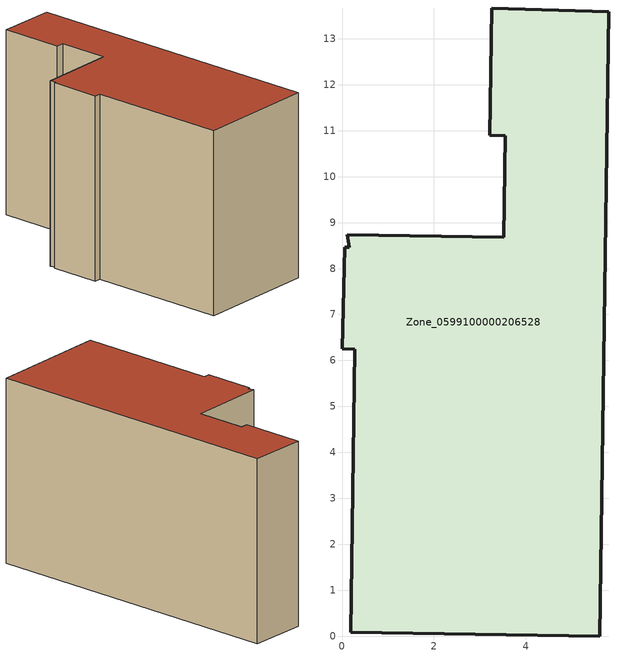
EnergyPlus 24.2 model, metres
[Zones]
Zone_0599100000206528
 floor ground (C_G): 0,6.25 0.05,8.46 0.16,8.47 0.12,8.73 3.52,8.68 3.55,10.89 3.21,10.9 3.26,13.67 5.81,13.59 5.61,0 0.19,0.08 0.28,6.24 z0
 wall outside (C_F): 0.28,6.24 0.19,0.08 5.61,0 5.81,13.59 3.26,13.67 3.21,10.9 3.55,10.89 3.52,8.68 0.12,8.73 0.16,8.47 0.05,8.46 0,6.25 0.28,6.24 z0:8.28
 roof outside (C_R): 0.05,8.46 0,6.25 0.28,6.24 0.19,0.08 5.61,0 5.81,13.59 3.26,13.67 3.21,10.9 3.55,10.89 3.52,8.68 0.12,8.73 0.16,8.47 z8.28
[BUILDING]
Pand.0599100000206528: North Axis=0; Terrain=City; Loads Convergence Tolerance Value=0.04; Temperature Convergence Tolerance Value=0.4; Solar Distribution=FullExterior; Maximum Number of Warmup Days=25; Minimum Number of Warmup Days=1
[Site:Location]
Rotterdam.The.Hague.AP_ZH_NLD Design_Conditions: Latitude=51.96; Longitude=4.45; Time Zone=1; Elevation=-4.5
[SITE:GROUNDTEMPERATURE:BUILDINGSURFACE]
18, 18, 18, 18, 18, 18, 18, 18, 18, 18, 18, 18
[MATERIAL] Thermal Absorptance=0.9; Solar Absorptance=0.7; Visible Absorptance=0.7
Name | Roughness | Thickness | Conductivity | Density | Specific Heat
G.TI.1975-1991 | MediumSmooth | 0.15 | 0.288461 | 540 | 1210
F.TI.1975-1991 | Rough | 0.3 | 0.230769 | 1920 | 840
R.TI.1975-1991 | MediumRough | 0.2 | 0.153846 | 1500 | 1000
[CONSTRUCTION]
C_G: G.TI.1975-1991
C_F: F.TI.1975-1991
C_R: R.TI.1975-1991
[ZONE]
Zone_0599100000206528: Type=1; Multiplier=1; Ceiling Height=Autocalculate; Volume=Autocalculate; Floor Area=autocalculate; Part of Total Floor Area=Yes
[ZONEINFILTRATION:DESIGNFLOWRATE]
Infil_Zone_0599100000206528: Zone or ZoneList or Space or SpaceList=Zone_0599100000206528; Schedule=AlwaysOn; Design Flow Rate Calculation Method=Flow/Area; Flow Rate per Floor Area=0.003; Constant Term Coefficient=1; Temperature Term Coefficient=0; Velocity Term Coefficient=0; Velocity Squared Term Coefficient=0
[HVACTEMPLATE:ZONE:IDEALLOADSAIRSYSTEM]
Zone_0599100000206528: Maximum Heating Supply Air Temperature=50; Minimum Cooling Supply Air Temperature=13; Maximum Heating Supply Air Humidity Ratio=0.0156; Minimum Cooling Supply Air Humidity Ratio=0.0077; Heating Limit=NoLimit; Cooling Limit=NoLimit; Dehumidification Control Type=ConstantSensibleHeatRatio; Cooling Sensible Heat Ratio=0.7; Dehumidification Setpoint=60; Humidification Control Type=None; Humidification Setpoint=30; Outdoor Air Method=None; Outdoor Air Flow Rate per Person=0.00944; Outdoor Air Flow Rate per Zone Floor Area=0; Outdoor Air Flow Rate per Zone=0; Demand Controlled Ventilation Type=None; Outdoor Air Economizer Type=NoEconomizer; Heat Recovery Type=None; Sensible Heat Recovery Effectiveness=0.7; Latent Heat Recovery Effectiveness=0.65
[ZONECONTROL:THERMOSTAT]
ThermostatControl_Zone_0599100000206528: Zone or ZoneList=Zone_0599100000206528; Control Type Schedule=DualSetpointControlType; Control 1=Thermostat_Zone_0599100000206528; Temperature Difference Between Cutout And Setpoint=0
[THERMOSTATSETPOINT:DUALSETPOINT]
Thermostat_Zone_0599100000206528: Heating Setpoint Temperature Schedule=HeatingSetpoint_Zone_0599100000206528; Cooling Setpoint Temperature Schedule=CoolingSetpoint_Zone_0599100000206528
[SCHEDULE:COMPACT]
HeatingSetpoint_Zone_0599100000206528: Through: 12/31, For: AllDays, Until: 24:00, 21
CoolingSetpoint_Zone_0599100000206528: Through: 12/31, For: AllDays, Until: 24:00, 24
DualSetpointControlType: Through: 12/31, For: AllDays, Until: 24:00, 4
AlwaysOn: Through: 12/31, For: AllDays, Until: 24:00, 1
